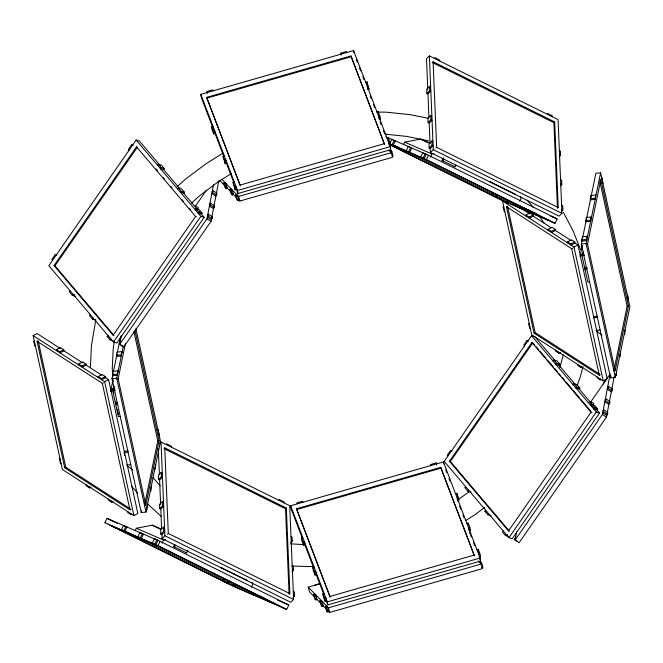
<?xml version="1.0" encoding="UTF-8"?>
<svg xmlns="http://www.w3.org/2000/svg" width="663" height="663" viewBox="0 0 663 663"><rect width="100%" height="100%" fill="white"/><g stroke="black" fill="none" stroke-linecap="round" stroke-linejoin="round"><path stroke-width="0.99" d="M90.417 367.352L91.411 345.837L95.812 319.781M114.268 341.859L113.174 348.995L112.262 368.785L112.735 376.783M123.285 346.418L119.232 343.815L120.318 340.931M216.072 195.096L211.033 221.392L123.699 347.056L119.638 344.445L121.387 335.345M197.881 209.707L198.262 207.726L195.312 205.837M119.638 344.445L206.972 218.79L213.569 184.397M208.033 216.039L208.389 214.215L212.442 216.818L212.094 218.641L211.356 219.702L207.304 217.099L208.033 216.039L212.094 218.641M210.146 205.008L210.502 203.193L214.555 205.795L214.207 207.618L213.469 208.671L209.417 206.069L210.146 205.008L214.207 207.618M212.558 192.461L212.906 190.637L216.958 193.24L216.61 195.063L215.873 196.124L211.82 193.521L212.558 192.461L216.61 195.063M216.461 193.074L218.79 180.933L217.605 182.632M517.082 541.058L514.645 539.491L515.731 536.616M614.203 376.617L606.446 417.077L519.112 542.732L515.052 540.13L516.61 532.041M590.343 403.494L590.725 401.513L593.675 403.411L593.294 405.391M603.131 384.101L606.446 379.029L606.372 379.443M515.052 540.13L602.394 414.474L610.142 374.015L590.667 402.035M603.446 411.723L603.802 409.9L607.855 412.502L607.507 414.325L606.769 415.378L602.717 412.776L603.446 411.723L607.507 414.325M605.559 400.692L605.916 398.869L609.968 401.471L609.62 403.295L608.883 404.355L604.83 401.753L605.559 400.692L609.62 403.295M607.971 388.137L608.319 386.314L612.372 388.924L612.024 390.739L611.286 391.8L607.233 389.198L607.971 388.137L612.024 390.739M117.749 370.915L117.334 375.225L112.594 375.697L113 371.379L117.749 370.915L117.989 372.042M121.702 351.639L121.296 355.956L116.555 356.421L116.961 352.103L121.702 351.639L121.951 352.766M135.874 328.599L160.496 441.351L145.968 512.076L141.227 512.54L111.981 378.656L113.083 373.302M113.439 371.587L117.044 354.034M117.384 352.385L120.699 336.224M110.688 391.187L112.975 380.032M117.749 402.648L115.395 402.913L112.652 390.333L112.892 389.148L114.765 388.966M145.968 512.076L116.729 378.192L123.161 346.865M144.501 505.421L145.794 505.289L118.171 378.805L125.423 343.5M115.395 402.913L115.644 401.728M120.252 416.414L118.387 416.596L115.635 404.024L115.884 402.831L116.307 404.77M141.227 512.54L141.642 510.518M158.117 430.444L158.266 429.715L159.203 435.409M144.915 503.399L157.761 440.862L133.893 331.575M145.794 505.289L159.054 440.738L134.97 330.439M587.095 236.268L586.689 240.578L581.948 241.042L582.354 236.732L587.095 236.268L587.343 237.395M591.056 216.992L590.65 221.301L585.901 221.774L586.316 217.456L591.056 216.992L591.305 218.119M595.565 195.046L595.159 199.356L590.41 199.828L590.824 195.51L595.565 195.046L595.813 196.173M582.794 236.931L595.863 173.283L600.612 172.811L629.85 306.696L615.322 377.429L610.573 377.893L581.335 244.009L582.437 238.655M580.034 256.531L582.329 245.376M587.551 267.985L584.749 268.258L582.006 255.686L582.247 254.501L584.111 254.319M615.322 377.429L586.084 243.545L600.612 172.811M613.855 370.766L615.148 370.642L587.526 244.158L600.786 179.598L599.493 179.723M601.871 178.596L602.021 177.875L602.957 183.56M584.749 268.258L584.99 267.073M589.606 281.758L587.741 281.949L584.99 269.369L585.238 268.184L585.661 270.123M610.573 377.893L610.996 375.871M627.471 295.789L627.621 295.068L628.549 300.753M614.269 368.752L627.115 306.215L599.932 181.745M615.148 370.642L628.408 306.082L600.786 179.598M559.912 367.65L563.268 354.854M582.976 366.589L580.166 377.338L577.001 385.758M104.936 522.717L107.05 518.342L160.114 541.356L288.803 605.037L286.689 609.413L233.625 586.399L104.936 522.717L158.001 545.724L286.689 609.413M121.379 529.778L123.492 525.411L126.964 526.977L124.851 531.353L121.379 529.778L122.464 530.317M123.766 530.814L125.879 526.447M135.177 530.649L136.329 528.262L152.283 525.195L161.59 529.223L160.744 507.41M137.846 536.922L139.951 532.546L143.432 534.121L141.318 538.489L137.846 536.922L138.923 537.453M140.233 537.958L142.346 533.582M152.308 543.188L154.413 538.82L157.893 540.395L155.78 544.762L152.308 543.188L153.393 543.726M154.694 544.224L156.808 539.856M158.001 545.724L160.114 541.356M162.037 543.254L163.579 540.08L165.551 539.508M187.96 550.174L186.643 552.917L173.665 546.544L174.543 544.721M175.438 545.102L174.551 546.934L173.665 546.544M389.728 143.672L391.841 139.305L392.927 139.835M403.527 144.542L404.679 142.155L420.64 139.089L429.939 143.125M228.909 581.899L228.064 583.647L227.517 583.415L222.743 581.053L223.588 579.305M390.341 144.012L426.35 159.626L428.464 155.25L557.152 218.931L555.039 223.307L501.974 200.292L389.952 144.857M224.135 579.537L223.29 581.285L222.743 581.053M430.395 157.156L431.928 153.973L433.9 153.402M227.517 583.415L228.362 581.666M232.381 585.644L280.822 606.645L159.244 546.486L110.804 525.477L232.381 585.644L232.962 584.451L264.297 598.043M233.625 586.399L234.47 584.65M455.871 164.979L454.992 166.811L442.014 160.438L443.34 157.703M443.787 158.996L442.901 160.827L442.014 160.438M251.269 587.41L252.802 584.236L252.089 582.437M251.99 592.25L251.153 593.998L254.625 595.573L253.539 595.034M252.23 594.537L253.075 592.788M492.485 193.43L491.639 195.179L491.101 194.947L496.413 197.541M495.866 197.309L496.711 195.56M390.292 144.882L500.731 199.538L501.311 198.345L536.45 213.585M519.618 201.312L521.151 198.129L520.438 196.331M520.347 206.143L519.502 207.892L520.588 208.431L521.433 206.682M523.82 207.718L522.974 209.467L521.889 208.928M111.036 391.361L114.409 386.322M580.39 256.705L583.763 251.667M56.794 255.338L55.153 254.816L51.913 259.482L52.576 260.261M133.238 145.346L131.597 144.824L128.357 149.49L129.02 150.269M160.106 165.46L139.429 141.07L136.13 140.034L48.797 265.689L113.514 342.009L116.804 343.044L204.138 217.389L199.099 211.439M54.035 265.548L136.545 146.83L137.44 147.111L54.93 265.83L54.035 265.548L113.1 335.213L113.995 335.495L54.93 265.83M70.17 290.9L69.441 291.952L72.35 295.391L75.64 296.427M157.504 165.236L158.242 164.184L161.532 165.211L164.449 168.651L163.711 169.711L160.421 168.675L161.159 167.615L164.449 168.651M72.35 295.391L73.087 294.331L74.737 294.853M90.251 314.577L89.513 315.638L92.43 319.069L95.721 320.105M177.585 188.922L178.322 187.861L181.612 188.897L184.529 192.328L183.792 193.389L180.502 192.353L181.231 191.3L184.529 192.328M92.43 319.069L93.168 318.016M195.254 206.35L206.466 190.215M113.356 340.906L110.066 339.87L107.149 336.431L107.887 335.379M202.165 213.13L198.867 212.094L198.138 213.154L201.428 214.19L202.165 213.13L199.248 209.69L195.958 208.663L195.22 209.715L197.69 210.494M212.168 191.698L212.906 190.637M113.1 335.213L195.61 216.494L196.505 216.776M110.066 339.87L110.804 338.81M113.514 342.009L200.848 216.353L204.138 217.389M209.765 204.245L210.502 203.193M207.652 215.276L208.389 214.215M213.817 206.848L214.555 205.795M119.232 343.815L119.97 342.754M211.704 217.878L212.442 216.818M452.207 451.014L450.567 450.5L447.326 455.158L447.989 455.937M528.66 341.022L527.01 340.509L523.77 345.166L524.433 345.953M555.519 361.136L534.842 336.746L531.552 335.71L444.21 461.373L508.927 537.693L512.217 538.729L599.551 413.066L594.214 406.775M509.416 531.171L508.513 530.889L449.448 461.233L531.958 342.514L534.85 345.141M449.448 461.233L450.351 461.514L532.853 342.796M465.583 486.576L464.854 487.636L467.763 491.076L471.061 492.112M552.917 360.921L553.655 359.86L556.945 360.896L559.862 364.335L559.124 365.396L555.834 364.36L556.572 363.299L559.862 364.335M467.763 491.076L468.501 490.015M491.134 515.789L487.844 514.753L484.926 511.314L485.664 510.253M572.998 384.598L573.735 383.537L577.025 384.573L579.943 388.012L579.205 389.073L575.915 388.037L576.653 386.977L579.943 388.012M487.844 514.753L488.581 513.692M503.3 531.055L502.562 532.116L505.479 535.555L507.949 536.326M597.578 408.814L594.288 407.778L593.551 408.839L596.841 409.875L597.578 408.814L594.661 405.375L591.371 404.339L590.634 405.4L593.103 406.179M607.581 387.374L608.319 386.314M508.513 530.889L591.023 412.179L591.918 412.461M505.479 535.555L506.217 534.494L507.858 535.008M508.927 537.693L596.261 412.038L599.551 413.066M611.642 389.977L612.372 388.924M605.178 399.93L605.916 398.869M603.065 410.952L603.802 409.9M514.645 539.491L515.383 538.439M430.179 147.327L430.395 152.482L559.075 216.163L561.951 213.362L558.064 119.589L429.375 55.907L426.5 58.709L427.784 89.621M433.105 61.758L432.317 62.521L553.895 122.688L557.442 208.273L558.229 207.511L554.682 121.917L433.105 61.758L436.652 147.343L435.864 148.106M429.574 86.339L426.699 89.14L426.881 93.367L427.958 93.906L430.834 91.096L429.757 90.566L429.574 86.339L430.66 86.878M426.881 93.367L429.757 90.566M430.784 115.428L427.908 118.238L428.083 122.456L429.168 122.995L432.044 120.194L430.958 119.655L430.784 115.428L431.87 115.967M428.083 122.456L430.958 119.655M431.845 140.987L428.969 143.788L429.143 148.015L430.229 148.553L433.105 145.744L432.019 145.214L431.845 140.987L432.931 141.526M429.143 148.015L432.019 145.214M430.395 152.482L433.27 149.672L429.375 55.907M159.592 443.414L161.026 442.014L289.714 505.695L293.601 599.46L290.726 602.269L162.037 538.58L161.871 534.461M163.968 448.627L164.756 447.856L286.325 508.024L289.88 593.617L289.093 594.38M161.225 472.446L158.349 475.247L158.523 479.473L159.609 480.004L162.485 477.203L161.399 476.664L161.225 472.446L162.311 472.984M158.523 479.473L161.399 476.664M162.435 501.535L159.559 504.336L159.733 508.562L160.819 509.101L163.695 506.3L162.609 505.761L162.435 501.535L163.521 502.073M553.895 122.688L554.682 121.917M159.733 508.562L162.609 505.761M163.496 527.093L160.62 529.894L160.794 534.121L161.88 534.651L164.756 531.85L163.67 531.312L163.496 527.093L164.581 527.632M160.794 534.121L163.67 531.312M162.037 538.58L164.913 535.779L161.026 442.014M167.515 534.212L168.303 533.45L164.756 447.856M559.174 156.725L560.608 155.316L560.434 151.098L559.348 150.559M560.376 185.814L561.818 184.413L561.644 180.187L560.558 179.648M561.437 211.373L562.879 209.964L562.705 205.745L561.619 205.207M289.051 593.344L285.546 508.786L286.325 508.024M290.817 542.823L292.259 541.422L292.085 537.204L290.999 536.665M292.027 571.92L293.469 570.52L293.286 566.293L292.209 565.754M293.087 597.471L294.521 596.07L294.347 591.852L293.261 591.313M177.12 186.684L185.524 179.134L205.895 163.836L222.901 153.194M191.342 203.209L199.745 195.66L218.475 181.587L231.23 173.607M469.694 491.465L458.108 499.637M484.719 507.386L474.94 514.728L465.592 520.579M105.168 377.404L108.616 379.626L137.854 513.51L133.876 515.541L62.388 469.495L33.15 335.611L37.128 333.572L60.383 348.556M131.034 509.283L129.948 509.839L64.701 467.805L37.078 341.312L38.164 340.757M56.512 349.691L60.49 347.652L63.714 349.733L63.963 350.86L59.977 352.89L59.736 351.763L56.512 349.691L56.761 350.818M59.736 351.763L63.714 349.733M78.69 363.979L82.676 361.94L85.892 364.02L86.14 365.147L82.162 367.178L81.914 366.051L78.69 363.979L78.938 365.106M81.914 366.051L85.892 364.02M98.174 376.526L102.152 374.496L105.376 376.567L105.624 377.695L101.638 379.733L101.398 378.606L98.174 376.526L98.422 377.653M101.398 378.606L105.376 376.567M33.15 335.611L104.638 381.664L108.616 379.626M37.078 341.312L102.326 383.347L103.411 382.791M600.388 374.628L599.302 375.183L534.055 333.149L506.433 206.665L507.51 206.11M525.867 215.044L529.845 213.005L533.069 215.077L533.309 216.204L529.331 218.243L529.091 217.116L525.867 215.044L526.115 216.171M529.091 217.116L533.069 215.077M64.701 467.805L65.786 467.249L130.163 508.72M548.044 229.332L552.022 227.293L555.246 229.365L555.495 230.492L551.508 232.531L551.268 231.404L548.044 229.332L548.293 230.459M551.268 231.404L555.246 229.365M567.528 241.879L571.506 239.84L574.73 241.92L574.97 243.048L570.992 245.078L570.752 243.951L567.528 241.879L567.777 243.006M85.999 484.703L86.248 485.83L89.464 487.902L91.063 487.09M570.752 243.951L574.73 241.92M573.992 247.009L577.97 244.979L607.209 378.855L603.231 380.894L531.743 334.84L502.504 200.955L573.992 247.009L603.231 380.894M506.433 206.665L571.68 248.7L572.766 248.144M108.177 498.99L108.425 500.117L111.649 502.189L113.24 501.377M534.055 333.149L535.14 332.594L599.518 374.073M555.354 350.056L555.602 351.183L558.818 353.255L560.409 352.443M588.86 402.242L590.725 401.513M207.337 93.524L207.038 91.502L212.699 89.878L213.072 90.856M341.047 55.17L340.741 53.139L346.409 51.515L346.782 52.501M212.641 127.205L201.262 97.411L200.814 94.378L353.561 50.554L390.275 146.639L390.722 149.681L237.976 193.497L235.771 187.737M239.898 184.927L206.632 97.362L350.942 55.957L384.573 144.484L350.942 55.957M206.757 98.182L351.067 56.786M213.751 133.851L213.304 130.81L214.588 130.437L215.044 133.478L213.751 133.851L212.102 129.517L211.646 126.484L212.939 126.111M365.686 82.287L366.971 81.922L369.076 89.29L368.421 87.557M212.102 129.517L213.387 129.152M368.628 86.248L367.343 86.621L367.791 89.654M225.147 163.662L224.691 160.62L225.984 160.247L226.431 163.289L225.147 163.662L223.041 156.294L224.326 155.921M377.073 112.105L378.366 111.732L380.471 119.1L379.476 116.497M380.015 116.058L378.73 116.431L379.186 119.464M223.771 182.963L224.682 183.891L225.975 183.527L227.194 188.135L225.901 188.499L224.989 187.571L223.771 182.963L225.064 182.59M235.15 189.842L234.702 186.809L235.987 186.436L236.434 189.477L235.15 189.842L233.044 182.482L234.329 182.11M387.084 138.285L388.369 137.921L390.474 145.288L388.825 140.954M240.263 185.889L240.139 185.06L384.449 143.656M390.026 142.247L388.733 142.62L389.04 144.642M230.053 189.386L230.964 190.314L232.257 189.95L233.475 194.557L232.183 194.922L231.271 193.994L230.053 189.386L231.346 189.013M237.976 193.497L237.52 190.463L390.275 146.639M231.271 193.994L232.564 193.621M235.572 195.021L236.484 195.958L237.768 195.585L238.987 200.193L237.702 200.566L236.79 199.629L235.572 195.021L236.857 194.657M389.612 150.833L390.897 150.46L391.808 151.396L393.026 156.004L392.115 155.067M391.808 151.396L390.524 151.769L391.013 153.609M221.989 179.458L238.622 196.455L391.369 152.631L389.198 150.418M238.39 199.58L239.84 201.063L392.587 157.239L390.897 150.46M436.627 463.885L436.254 462.898L430.594 464.523L430.967 465.509M302.121 537.627L291.107 508.803L290.659 505.761L443.406 461.937L480.12 558.022L480.576 561.064L327.82 604.888L325.989 600.081M329.743 596.31L296.477 508.745L440.787 467.34L474.418 555.876M296.601 509.574L440.912 468.169L440.787 467.34M303.604 545.235L303.148 542.193L304.433 541.82L304.889 544.862L303.604 545.235L301.947 540.9L301.499 537.867L302.784 537.494M455.531 493.678L456.824 493.305L458.473 497.631L458.929 500.673L457.636 501.037M458.473 497.631L457.188 498.004L457.487 500.026M314.991 575.045L314.544 572.003L315.828 571.639L316.276 574.672L314.991 575.045L313.342 570.719L312.886 567.677L314.171 567.304M466.926 523.488L468.211 523.115L469.868 527.441L470.316 530.483L469.031 530.856M313.342 570.719L314.627 570.346M469.868 527.441L468.575 527.814L468.882 529.836M319.516 583.631L315 585.197M314.502 596.924L309.439 591.752L308.22 587.145L320.121 583.73M313.624 594.346L314.535 595.283L315.82 594.91L317.038 599.518L315.754 599.891L314.842 598.954L313.624 594.346L314.908 593.982L315.397 595.822M324.994 601.233L324.547 598.192L325.831 597.819L326.287 600.86L324.994 601.233L323.345 596.899L322.889 593.866L324.182 593.493M476.929 549.668L478.214 549.304L479.871 553.63L480.319 556.671L479.034 557.036M314.842 598.954L316.127 598.59M323.345 596.899L324.63 596.534M330.108 597.272L329.992 596.443L474.302 555.047M478.578 554.003L479.871 553.63M319.906 600.769L320.817 601.697L322.102 601.333L323.32 605.941L322.036 606.305L321.116 605.377L319.906 600.769L321.19 600.396M327.82 604.888L327.373 601.847L480.12 558.022M325.417 606.405L326.329 607.341L327.621 606.968L328.84 611.576L327.547 611.949L326.635 611.013L325.417 606.405L326.71 606.04M479.457 562.216L480.741 561.851L481.653 562.779L482.871 567.387L481.587 567.76M480.368 563.152L481.653 562.779M308.22 587.145L328.467 607.838L481.214 564.014L482.432 568.622L329.685 612.446L322.409 605.004M326.635 611.013L327.928 610.648M590.169 198.701L594.91 198.229M585.661 220.638L590.401 220.174M581.7 239.915L586.44 239.451M581.335 244.009L586.084 243.545M586.225 244.282L587.526 244.158M582.006 255.686L584.807 255.412M584.99 269.369L586.863 269.186M116.307 355.293L121.047 354.821M627.115 306.215L628.408 306.082M593.617 316.641L597.587 316.251M593.368 317.826L597.338 317.436M112.345 374.57L117.094 374.098M596.12 330.398L600.09 330.008M111.981 378.656L116.729 378.192M116.879 378.929L118.171 378.805M112.652 390.333L115.453 390.059M115.635 404.024L117.508 403.833M157.761 440.862L159.054 440.738M124.263 451.288L128.232 450.898M124.022 452.481L127.984 452.083M126.766 465.053L130.735 464.664M376.907 112.072L385.99 112.163L410.24 114.666L428.174 118.287M303.795 544.572L290.626 543.867M314.022 566.6L291.819 566.078M385.145 134.166L406.444 136.363L428.431 140.796M107.149 336.431L108.798 336.953M484.926 511.314L486.576 511.836M404.679 142.155L431.928 153.973M490.239 181.786L489.344 181.405L502.322 187.77L501.427 187.38M385.825 136.76L428.464 155.25M454.097 166.421L454.992 166.811M503.391 188.3L502.496 187.911L515.474 194.276M390.557 144.319L427.594 160.38L549.171 220.547L500.731 199.538M550.522 216.055L557.152 218.931M136.329 528.262L163.579 540.08M221.881 567.893L220.994 567.503L233.973 573.876L233.078 573.487M185.748 552.528L186.643 552.917M112.213 520.936L112.76 521.168M235.034 574.398L234.147 574.017L247.125 580.382L246.23 580.001M116.986 523.298L117.525 523.53M110.646 525.544L110.099 525.303L115.42 527.905M277.432 600.106L288.803 605.037M559.522 154.786L560.608 155.316M560.732 183.875L561.818 184.413M420.64 139.089L428.008 142.736M436.652 147.343L558.229 207.511M561.793 209.433L562.879 209.964M433.27 149.672L561.951 213.362M554.931 217.97L556.017 218.508M423.856 153.252L422.77 152.714L420.657 157.081L421.743 157.62M552.536 216.934L553.622 217.472M409.386 146.979L408.309 146.44L406.195 150.816L407.281 151.355M426.35 159.626L555.039 223.307M552.818 222.345L553.903 222.876M550.431 221.309L551.508 221.84M538.356 216.072L539.442 216.61M535.961 215.036L537.047 215.574M394.584 145.528L501.311 198.345M164.896 449.083L285.546 508.786M291.173 540.892L292.259 541.422M292.383 569.981L293.469 570.52M152.283 525.195L160.579 529.298M168.303 533.45L289.88 593.617M293.444 595.54L294.521 596.07M164.913 535.779L293.601 599.46M286.582 604.076L287.659 604.615M154.413 538.82L155.498 539.35M284.187 603.04L285.272 603.579M139.951 532.546L141.037 533.085M123.492 525.411L124.578 525.941M107.05 518.342L116.307 522.925M284.468 608.443L285.554 608.982L282.073 607.407M270.007 602.178L271.092 602.708L267.612 601.142M124.371 530.715L232.962 584.451M602.394 414.474L606.446 417.077M206.972 218.79L211.033 221.392M511.645 202.248L517.679 206.135M519.402 207.246L529.737 213.9M532.323 215.566L551.268 227.774M554.716 229.995L571.075 240.536M574.523 242.757L577.97 244.979M503.797 206.897L503.068 206.425L504.153 211.389L504.883 211.862M529.397 324.091L528.66 323.619L529.745 328.583L530.483 329.055M62.968 350.221L82.776 362.976M85.361 364.642L101.721 375.183M34.451 341.553L33.714 341.08L34.799 346.045L35.529 346.517M60.043 458.746L59.314 458.274L60.399 463.238L61.129 463.71M596.518 331.011L601.963 335.238M127.163 465.658L132.608 469.885M147.832 504.104L161.465 516.576M219.594 180.369L236.219 197.367M478.321 561.064L481.214 564.014M316.665 599.145L321.008 603.579M527.193 200.234L533.143 207.096M152.987 477.567L160.264 485.954M131.539 486.17L137.456 492.999M558.859 365.073L574.871 383.96M578.202 387.888L592.879 405.201M553.655 359.86L556.572 363.299M573.735 383.537L576.653 386.977M591.371 404.339L594.288 407.778M531.552 335.71L596.261 412.038M536.176 346.708L538.828 349.84M540.154 351.407L546.13 358.451M547.456 360.017L553.431 367.062M554.757 368.628L557.409 371.752M558.735 373.319L560.732 375.672M562.058 377.239L564.71 380.363M566.036 381.929L572.012 388.974M573.338 390.54L579.313 397.585M580.639 399.151L590.592 410.894M531.958 342.514L591.023 412.179M527.01 340.509L527.673 341.288M450.567 450.5L451.23 451.279M450.351 461.514L508.745 530.392M163.446 169.388L179.458 188.275M182.789 192.212L197.466 209.516M158.242 164.184L161.159 167.615M178.322 187.861L181.231 191.3M195.958 208.663L198.867 212.094M136.13 140.034L200.848 216.353M156.029 169.032L157.355 170.598M163.322 177.643L164.656 179.209M170.623 186.253L171.949 187.82M181.911 199.555L183.237 201.121M189.204 208.165L190.538 209.732M136.545 146.83L195.61 216.494M131.597 144.824L132.26 145.611M55.153 254.816L55.808 255.603M538.969 215.641L544.224 223.332M563.393 212.425L573.147 230.931L580.581 249.852M356.213 59.355L357.316 62.239M359.52 68.007L360.622 70.891M362.827 76.651L363.929 79.535M370.169 95.87L371.272 98.754M373.468 104.522L374.57 107.398M380.081 121.818L381.184 124.694M383.38 130.462L384.482 133.346M340.741 53.139L341.122 54.126M469.653 528.751L470.316 530.483M479.664 554.939L480.319 556.671M445.693 469.785L446.796 472.661M449 478.429L450.102 481.313M459.65 506.292L460.752 509.176M462.948 514.944L464.05 517.828M469.561 532.24L471.393 537.038M473.597 542.806L474.7 545.69M479.838 559.141L480.576 561.064M440.912 468.169L474.053 554.906M207.038 91.502L207.411 92.48M206.632 97.362L240.139 185.06M200.814 94.378L237.52 190.463M214.381 131.746L223.655 156.029M225.768 161.557L233.94 182.93M211.646 126.484L213.304 130.81M223.041 156.294L224.691 160.62M233.044 182.482L234.702 186.809M302.925 502.239L302.543 501.261L296.883 502.885L297.256 503.863M296.477 508.745L329.992 596.443M290.659 505.761L327.373 601.847M303.894 542.268L313.508 567.412M316.077 574.141L323.784 594.313M301.499 537.867L303.148 542.193M312.886 567.677L314.544 572.003M322.889 593.866L324.547 598.192M238.622 196.455L239.84 201.063M236.484 195.958L237.702 200.566M230.964 190.314L232.183 194.922M224.682 183.891L225.901 188.499M328.467 607.838L329.685 612.446M326.329 607.341L327.547 611.949M320.817 601.697L322.036 606.305M314.535 595.283L315.754 599.891M625.052 330.058L624.645 334.367L624.397 333.24M590.824 195.51L591.065 196.638M620.543 352.003L620.137 356.313L619.888 355.186M616.582 371.28L616.176 375.589L615.927 374.462M571.68 248.7L599.302 375.183M600.239 378.963L600.479 380.098L597.264 378.018L597.015 376.891M580.755 366.415L580.995 367.542L577.78 365.47L577.531 364.343M558.577 352.128L558.818 353.255M506.698 199.928L507.361 202.953M507.734 207.121L535.14 332.594M155.697 464.705L155.291 469.023L155.043 467.896M151.189 486.65L150.783 490.968L150.534 489.841M147.236 505.927L146.821 510.245L146.581 509.109M112.892 389.148L113.738 393.018M117.359 409.601L118.42 414.441M124.23 453.442L124.652 455.382M104.638 381.664L133.876 515.541M130.884 513.618L131.125 514.745L127.909 512.673L127.661 511.538M102.326 383.347L129.948 509.839M111.401 501.062L111.649 502.189M89.223 486.775L89.464 487.902M38.379 341.768L65.786 467.249M478.214 549.304L478.669 552.345M468.211 523.115L468.509 525.146M456.824 493.305L457.271 496.347M443.406 461.937L443.713 463.967M388.369 137.921L388.667 139.943M436.254 462.898L436.552 464.929M378.366 111.732L378.664 113.754M366.971 81.922L367.277 83.944M353.561 50.554L353.86 52.584M112.909 379.775L113.025 381.772M552.354 116.763L552.312 115.801L547.539 113.439L547.58 114.401M439.71 61.021L439.668 60.06L434.895 57.698L434.936 58.659M427.908 92.712L428.936 117.442M429.152 122.597L430.005 143.208M284.004 502.869L283.963 501.908L279.189 499.546L279.231 500.507M171.361 447.127L171.319 446.166L166.546 443.804L166.587 444.765M158.324 448.934L159.393 474.7M159.559 478.819L160.628 504.576M394.228 140.341L392.123 144.708L393.2 145.247L395.314 140.879L394.228 140.341M410.695 147.476L408.582 151.852L409.668 152.391L411.781 148.015L410.695 147.476M425.157 153.75L423.044 158.126L424.129 158.656L426.243 154.288L425.157 153.75"/></g></svg>
